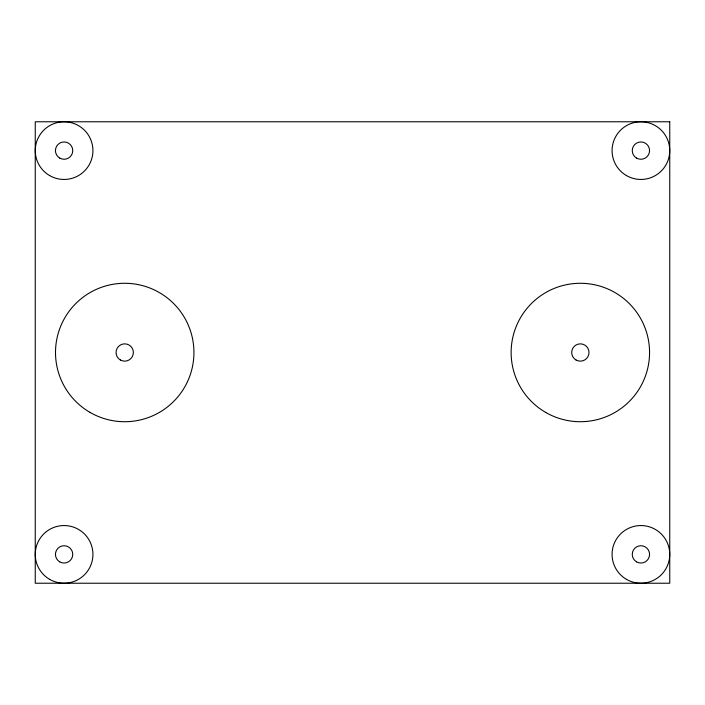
<?xml version="1.0" encoding="UTF-8"?>
<svg xmlns="http://www.w3.org/2000/svg" width="705" height="705" viewBox="0 0 705 705"><rect width="100%" height="100%" fill="white"/><g stroke="black" fill="none" stroke-linecap="round" stroke-linejoin="round"><path stroke-width="1.06" d="M669.75 121.771L35.25 121.771L35.25 583.229L669.75 583.229L669.75 121.771M49.667 175.589A28.843 28.843 0 0 0 92.928 150.614A28.843 28.843 0 0 0 49.667 125.64A28.843 28.843 0 0 0 49.667 175.589M59.766 561.876A8.654 8.654 0 0 0 72.747 554.386A8.654 8.654 0 0 0 59.766 546.895A8.654 8.654 0 0 0 59.766 561.876M636.58 158.105A8.654 8.654 0 0 0 649.561 150.614A8.654 8.654 0 0 0 636.58 143.124A8.654 8.654 0 0 0 636.58 158.105M636.58 561.876A8.654 8.654 0 0 0 649.561 554.386A8.654 8.654 0 0 0 636.58 546.895A8.654 8.654 0 0 0 636.58 561.876M59.766 158.105A8.654 8.654 0 0 0 72.747 150.614A8.654 8.654 0 0 0 59.766 143.124A8.654 8.654 0 0 0 59.766 158.105M49.667 579.36A28.843 28.843 0 0 0 92.928 554.386A28.843 28.843 0 0 0 49.667 529.411A28.843 28.843 0 0 0 49.667 579.36M626.489 175.589A28.843 28.843 0 0 0 669.75 150.614A28.843 28.843 0 0 0 626.489 125.64A28.843 28.843 0 0 0 626.489 175.589M626.489 579.36A28.843 28.843 0 0 0 669.75 554.386A28.843 28.843 0 0 0 626.489 529.411A28.843 28.843 0 0 0 626.489 579.36M576.02 359.991A8.654 8.654 0 0 0 588.992 352.5A8.654 8.654 0 0 0 576.02 345.009A8.654 8.654 0 0 0 576.02 359.991M120.388 359.991A8.654 8.654 0 0 0 133.368 352.5A8.654 8.654 0 0 0 120.388 345.009A8.654 8.654 0 0 0 120.388 359.991M90.108 412.443A69.222 69.222 0 0 0 193.937 352.5A69.222 69.222 0 0 0 90.108 292.557A69.222 69.222 0 0 0 90.108 412.443M545.732 412.443A69.222 69.222 0 0 0 649.561 352.5A69.222 69.222 0 0 0 545.732 292.557A69.222 69.222 0 0 0 545.732 412.443"/></g></svg>
